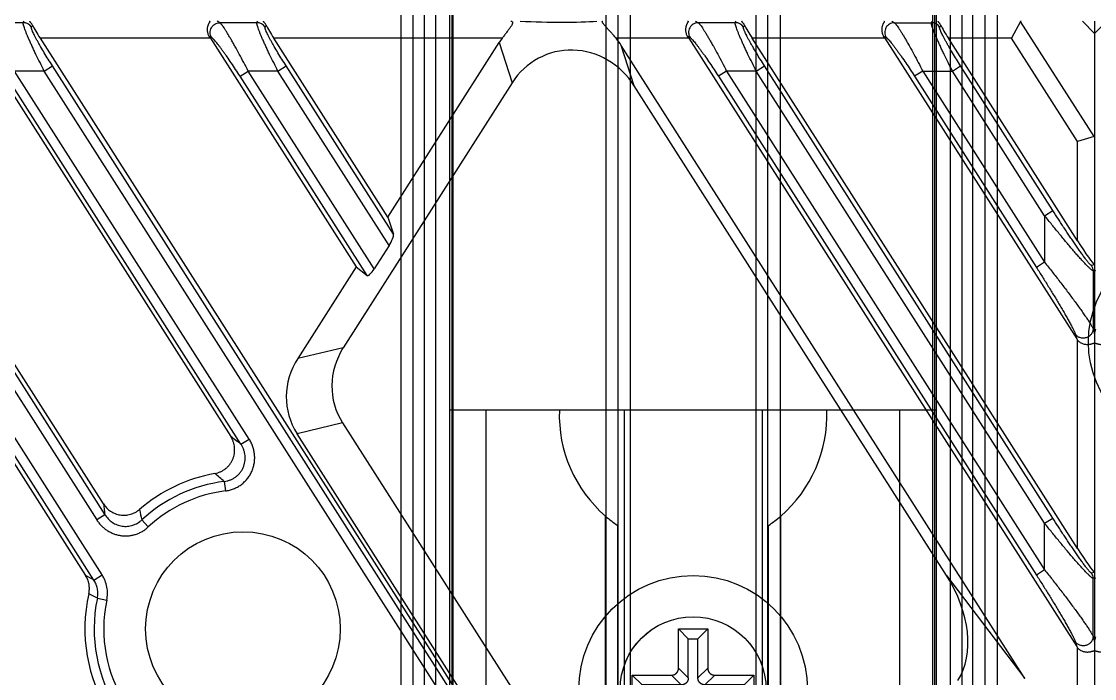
# Model space of a CAD drawing. Header units: millimetres. Extents: x 620 to 19791, y 2539 to 6969.
# Drawn here: x 14582.86 to 14626.96, y 4784.52 to 4811.55 of the extents above; entities that cross this region are included whole.
import ezdxf

# ---------------------------------------------------------------- set-up
doc = ezdxf.new("R2010")
doc.units = ezdxf.units.MM
doc.layers.add('02___PRT_ALL_AXES', color=7, linetype='Continuous')
doc.layers.add('1轮廓线', color=7, linetype='Continuous', lineweight=25)

# ---------------------------------------------------------------- blocks, each defined once
blk = doc.blocks.new('DTGFH')
at = {"color": 7, "linetype": 'Continuous'}
for p, q in [((8801.548, 4441.2), (8801.048, 4440.7)), ((8801.048, 4441.2), (8801.048, 4104.2)), ((9357.016, 4441.141), (9355.492, 4441.141)), ((9357.016, 4441.141), (9357.048, 4441.2)), ((9357.396, 4441.038), (9357.352, 4440.957)), ((9365.096, 4441.141), (9364.989, 4441.2)), ((9366.62, 4441.141), (9365.096, 4441.141)), ((9366.62, 4441.141), (9366.652, 4441.2)), ((9367, 4441.038), (9366.956, 4440.957)), ((9384.65, 4441.2), (9384.758, 4441.141)), ((9386.281, 4441.141), (9384.758, 4441.141)), ((9386.281, 4441.141), (9386.314, 4441.2)), ((9386.662, 4441.038), (9386.617, 4440.957)), ((9392.713, 4441.2), (9392.82, 4441.141)), ((9392.82, 4441.141), (9394.344, 4441.141)), ((9394.344, 4441.141), (9394.376, 4441.2)), ((9394.725, 4441.038), (9394.68, 4440.957)), ((9398.005, 4441.183), (9397.631, 4440.5)), ((9401.031, 4436.455), (9398.005, 4441.183)), ((9401.048, 4440.7), (9400.548, 4441.2)), ((9401.048, 4441.2), (9401.048, 4103.7)), ((9345.5, 4440.5), (9359.577, 4418.404)), ((9360.311, 4421.346), (9348.109, 4440.5)), ((9355.104, 4440.5), (9365.543, 4424.114)), ((9364.708, 4440.5), (9357.713, 4440.5)), ((9357.713, 4440.5), (9400.348, 4373.575)), ((9364.76, 4440.529), (9364.652, 4440.588)), ((9364.708, 4440.5), (9370.7, 4431.095)), ((9376.7, 4440.5), (9367.317, 4440.5)), ((9372.004, 4433.143), (9367.317, 4440.5)), ((9384.37, 4440.5), (9381.381, 4440.5)), ((9384.313, 4440.588), (9384.422, 4440.529)), ((9384.37, 4440.5), (9400.314, 4415.473)), ((9392.432, 4440.5), (9386.978, 4440.5)), ((9400.348, 4419.513), (9386.978, 4440.5)), ((9392.376, 4440.588), (9392.484, 4440.529)), ((9392.432, 4440.5), (9400.314, 4428.129)), ((9397.631, 4440.5), (9395.041, 4440.5)), ((9400.348, 4432.169), (9395.041, 4440.5)), ((9400.348, 4436.255), (9397.631, 4440.5)), ((9372.004, 4433.143), (9376.577, 4440.321)), ((9376.577, 4440.321), (9377.112, 4438.668)), ((9398.186, 4414.159), (9381.597, 4440.2)), ((9382.132, 4438.546), (9381.597, 4440.2)), ((9360.256, 4418.427), (9347.055, 4439.149)), ((9348.276, 4439.149), (9360.039, 4420.684)), ((9348.612, 4439.363), (9360.375, 4420.898)), ((9357.88, 4439.149), (9356.659, 4439.149)), ((9366.301, 4424.013), (9356.659, 4439.149)), ((9357.88, 4439.149), (9358.216, 4439.363)), ((9398.997, 4374.607), (9357.88, 4439.149)), ((9399.333, 4374.822), (9358.216, 4439.363)), ((9365.927, 4438.935), (9366.263, 4439.149)), ((9367.484, 4439.149), (9366.263, 4439.149)), ((9371.444, 4431.017), (9366.263, 4439.149)), ((9367.484, 4439.149), (9367.82, 4439.363)), ((9372.054, 4431.975), (9367.484, 4439.149)), ((9372.232, 4432.437), (9367.82, 4439.363)), ((9385.925, 4439.149), (9385.589, 4438.935)), ((9387.145, 4439.149), (9385.925, 4439.149)), ((9385.925, 4439.149), (9398.997, 4418.629)), ((9387.145, 4439.149), (9387.481, 4439.363)), ((9398.997, 4420.545), (9387.145, 4439.149)), ((9399.333, 4420.759), (9387.481, 4439.363)), ((9393.987, 4439.149), (9393.651, 4438.935)), ((9393.987, 4439.149), (9395.208, 4439.149)), ((9393.987, 4439.149), (9398.997, 4431.285)), ((9395.208, 4439.149), (9395.544, 4439.363)), ((9398.997, 4433.201), (9395.208, 4439.149)), ((9399.333, 4433.415), (9395.544, 4439.363)), ((9359.92, 4418.213), (9346.719, 4438.935)), ((9365.965, 4423.799), (9356.323, 4438.935)), ((9371.15, 4430.737), (9365.927, 4438.935)), ((9385.589, 4438.935), (9398.661, 4418.415)), ((9393.651, 4438.935), (9398.661, 4431.071)), ((9377.112, 4438.668), (9370.171, 4427.771)), ((9394.963, 4418.405), (9382.132, 4438.546)), ((9401.031, 4436.455), (9400.348, 4436.255)), ((9400.348, 4432.169), (9400.348, 4436.255)), ((9398.997, 4433.201), (9399.333, 4433.415)), ((9372.004, 4433.143), (9372.232, 4432.437)), ((9398.997, 4433.201), (9398.997, 4431.285)), ((9372.054, 4431.975), (9371.444, 4431.017)), ((9398.997, 4431.285), (9398.661, 4431.071)), ((8801.107, 4430.937), (8801.048, 4430.954)), ((9370.7, 4431.095), (9368.297, 4427.325)), ((9370.7, 4431.095), (9371.15, 4430.737)), ((9401.036, 4431.183), (9400.927, 4431.151)), ((9401.048, 4430.954), (9400.989, 4430.937)), ((9400.989, 4430.937), (9400.989, 4428.545)), ((8801.048, 4428.343), (8801.107, 4428.545)), ((9400.255, 4428.331), (9400.314, 4428.129)), ((9400.989, 4428.545), (9401.048, 4428.343)), ((9370.171, 4427.771), (9368.297, 4427.325)), ((9400.348, 4419.513), (9400.348, 4428.082)), ((9370.143, 4424.677), (9368.27, 4424.231)), ((9370.143, 4424.677), (9380.936, 4407.736)), ((9382.821, 4401.39), (9368.27, 4424.231)), ((9365.965, 4423.799), (9366.301, 4424.013)), ((9365.274, 4422.268), (9365.324, 4421.878)), ((9360.375, 4420.898), (9360.039, 4420.684)), ((9361.889, 4420.686), (9362.156, 4420.397)), ((9398.997, 4420.545), (9399.333, 4420.759)), ((9398.997, 4418.629), (9398.997, 4420.545)), ((9359.92, 4418.213), (9360.256, 4418.427)), ((9398.997, 4418.629), (9398.661, 4418.415)), ((9401.036, 4418.527), (9400.927, 4418.495)), ((8801.107, 4418.281), (8801.048, 4418.298)), ((9394.963, 4418.405), (9398.186, 4414.159)), ((9401.048, 4418.298), (9400.989, 4418.281)), ((9400.989, 4415.89), (9400.989, 4418.281)), ((9360.063, 4417.464), (9359.71, 4417.643)), ((9360.063, 4417.464), (9360.448, 4417.382)), ((8801.048, 4415.687), (8801.107, 4415.89)), ((9400.989, 4415.89), (9401.048, 4415.687)), ((9400.255, 4415.675), (9400.314, 4415.473)), ((9400.348, 4403.726), (9400.348, 4415.426))]:
    blk.add_line(p, q, dxfattribs=at)
for centre, radius in [((9366.048, 4416.2), 4), ((9384.548, 4413.7), 3)]:
    blk.add_circle(centre, radius, dxfattribs=at)
for centre, radius, start, end in [((9357.014, 4440.739), 0.402, 32.7568, 89.7432), ((9366.618, 4440.739), 0.402, 32.7568, 89.7432), ((9386.28, 4440.739), 0.402, 32.7568, 89.7432), ((9394.342, 4440.739), 0.402, 32.7568, 89.7432), ((9400.588, 4430.936), 0.402, 0.1282, 32.3718), ((9342.871, 4393.283), 38.27, 52.8809, 53.6693), ((9366.048, 4416.2), 6.5, 100.2225, 130.8374), ((9347.454, 4402.078), 26.93, 48.5678, 49.6355), ((9366.048, 4416.2), 6.117, 97.2711, 132.8427), ((9366.048, 4416.2), 5.724, 97.2711, 132.8427), ((9417.279, 4429.224), 57.51, 187.87376, 188.32418), ((9394.555, 4427.761), 33.424, 191.4647, 192.2218), ((9400.588, 4418.28), 0.402, 0.1282, 32.3718), ((9296.725, 4305.197), 129.485, 60.7876, 60.96151), ((9366.048, 4416.2), 6.5, 167.1762, 257.8238), ((9366.048, 4416.2), 6.117, 168.0813, 256.9187), ((9366.048, 4416.2), 5.724, 168.0813, 256.9187)]:
    blk.add_arc(centre, radius, start, end, dxfattribs=at)
for centre, major_axis, ratio, start_param, end_param in [((9357.785, 4440.5), (-0.449, 0.699), 0.073624, 0.647746, 1.523567), ((9367.389, 4440.5), (-0.449, 0.699), 0.073624, 0.647746, 1.523567), ((9378.159, 4441.432), (3.18, -0.087), 0.080959, -1.796389, -0.694906), ((9387.051, 4440.5), (-0.449, 0.699), 0.073624, 0.647746, 1.523567), ((9395.114, 4440.5), (-0.449, 0.699), 0.073624, 0.647746, 1.523567), ((9398.483, 4440.5), (-0.468, 0.695), 0.186347, -0.124846, 0.096093), ((9364.636, 4440.5), (-0.449, 0.699), 0.073624, -1.618026, -1.492115), ((9379.104, 4438.508), (-0.977, 3.022), 0.944553, 0.591953, 0.662888), ((9379.104, 4438.508), (-0.977, 3.022), 0.944553, -1.302149, -1.184969), ((9384.297, 4440.5), (-0.449, 0.699), 0.073624, -1.618026, -1.492115), ((9392.36, 4440.5), (-0.449, 0.699), 0.073624, -1.618026, -1.492115), ((9379.639, 4436.854), (-0.977, 3.022), 0.944553, -1.302149, 0.662888), ((9400.348, 4437.586), (-0.687, 1.129), 0.116833, -3.172943, -2.952004), ((9371.991, 4432.074), (0.228, 0.381), 0.239582, -1.690458, -0.206928), ((9400.348, 4432.283), (-0.698, 1.104), 0.046753, -4.638574, -3.259594), ((9371.38, 4431.116), (0.228, 0.381), 0.239582, -3.173987, -1.690458), ((9400.647, 4428.353), (-0.117, 0.402), 0.954439, -4.415997, -4.276035), ((9372.905, 4426.284), (-3.127, -0.746), 0.933182, -0.766803, 0.312299), ((9371.032, 4425.837), (3.127, 0.746), 0.933182, 2.37479, 3.453891), ((9400.348, 4419.627), (-0.698, 1.104), 0.046753, -4.638574, -3.259594), ((9392.274, 4417.021), (2.652, -3.493), 0.684108, 0.247768, 1.451017), ((9400.647, 4415.698), (-0.117, 0.402), 0.954439, -4.415997, -4.276035)]:
    blk.add_ellipse(centre, major_axis=major_axis, ratio=ratio, start_param=start_param, end_param=end_param, dxfattribs=at)
for points, knots in [([(9357.88, 4439.149), (9357.821, 4439.264), (9357.706, 4439.493), (9357.567, 4439.778), (9357.461, 4440.001), (9357.387, 4440.16), (9357.317, 4440.312), (9357.253, 4440.457), (9357.195, 4440.591), (9357.144, 4440.714), (9357.101, 4440.824), (9357.065, 4440.92), (9357.042, 4440.99), (9357.028, 4441.038), (9357.021, 4441.068), (9357.016, 4441.093), (9357.013, 4441.113), (9357.013, 4441.127), (9357.014, 4441.136), (9357.015, 4441.14), (9357.016, 4441.141)], [0, 0, 0, 0, 0.17863, 0.352747, 0.436605, 0.51745, 0.594578, 0.667244, 0.734677, 0.796087, 0.850691, 0.897742, 0.936571, 0.952732, 0.966652, 0.978305, 0.98769, 0.994858, 0.997662, 1, 1, 1, 1]), ([(9357.396, 4441.038), (9357.39, 4441.05), (9357.377, 4441.073), (9357.356, 4441.105), (9357.338, 4441.129), (9357.324, 4441.145), (9357.315, 4441.156), (9357.306, 4441.166), (9357.299, 4441.175), (9357.293, 4441.182), (9357.289, 4441.188), (9357.287, 4441.191), (9357.286, 4441.194), (9357.286, 4441.197), (9357.288, 4441.199), (9357.289, 4441.2), (9357.291, 4441.2), (9357.293, 4441.2), (9357.294, 4441.2)], [0, 0, 0, 0, 0.204316, 0.392897, 0.563407, 0.640809, 0.712098, 0.776334, 0.832531, 0.879528, 0.916238, 0.930594, 0.942393, 0.959731, 0.967497, 0.976306, 0.987002, 1, 1, 1, 1]), ([(9358.216, 4439.363), (9358.158, 4439.453), (9358.046, 4439.632), (9357.884, 4439.897), (9357.757, 4440.112), (9357.662, 4440.278), (9357.598, 4440.394), (9357.539, 4440.503), (9357.486, 4440.603), (9357.441, 4440.693), (9357.409, 4440.762), (9357.388, 4440.811), (9357.376, 4440.843), (9357.365, 4440.871), (9357.357, 4440.896), (9357.352, 4440.916), (9357.349, 4440.931), (9357.349, 4440.942), (9357.349, 4440.949), (9357.35, 4440.954), (9357.352, 4440.957)], [0, 0, 0, 0, 0.175673, 0.347519, 0.511196, 0.588381, 0.661487, 0.7297, 0.792145, 0.847915, 0.896102, 0.917087, 0.935869, 0.952372, 0.966531, 0.978313, 0.987727, 0.991571, 0.994868, 1, 1, 1, 1]), ([(9364.663, 4441.2), (9364.666, 4441.2), (9364.669, 4441.2), (9364.674, 4441.199), (9364.677, 4441.197), (9364.679, 4441.196), (9364.682, 4441.193), (9364.682, 4441.189), (9364.682, 4441.185), (9364.681, 4441.18), (9364.678, 4441.173), (9364.674, 4441.164), (9364.668, 4441.153), (9364.661, 4441.141), (9364.653, 4441.128), (9364.645, 4441.114), (9364.634, 4441.092), (9364.62, 4441.062), (9364.604, 4441.022), (9364.591, 4440.978), (9364.581, 4440.929), (9364.576, 4440.877), (9364.576, 4440.82), (9364.582, 4440.762), (9364.597, 4440.702), (9364.619, 4440.643), (9364.64, 4440.606), (9364.652, 4440.588)], [0, 0, 0, 0, 0.012577, 0.017811, 0.022415, 0.026524, 0.030371, 0.038422, 0.043171, 0.048577, 0.06156, 0.077442, 0.095999, 0.116978, 0.140127, 0.165209, 0.192065, 0.250601, 0.315018, 0.384942, 0.460136, 0.540384, 0.625394, 0.714676, 0.807485, 0.902935, 1, 1, 1, 1]), ([(9364.76, 4440.529), (9364.742, 4440.558), (9364.713, 4440.623), (9364.696, 4440.728), (9364.708, 4440.835), (9364.747, 4440.934), (9364.81, 4441.021), (9364.893, 4441.087), (9364.991, 4441.13), (9365.061, 4441.141), (9365.096, 4441.141)], [0, 0, 0, 0, 0.124309, 0.249137, 0.374435, 0.5, 0.625565, 0.750863, 0.875691, 1, 1, 1, 1]), ([(9366.263, 4439.149), (9366.203, 4439.267), (9366.082, 4439.501), (9365.901, 4439.841), (9365.751, 4440.114), (9365.635, 4440.319), (9365.553, 4440.462), (9365.475, 4440.594), (9365.402, 4440.716), (9365.334, 4440.825), (9365.272, 4440.92), (9365.224, 4440.99), (9365.189, 4441.038), (9365.166, 4441.067), (9365.146, 4441.092), (9365.127, 4441.113), (9365.111, 4441.129), (9365.101, 4441.138), (9365.096, 4441.141)], [0, 0, 0, 0, 0.172457, 0.340604, 0.500133, 0.575264, 0.646516, 0.713267, 0.77487, 0.830657, 0.879953, 0.922093, 0.940283, 0.956456, 0.970552, 0.982522, 0.992336, 1, 1, 1, 1]), ([(9367.484, 4439.149), (9367.425, 4439.264), (9367.31, 4439.493), (9367.171, 4439.778), (9367.065, 4440.001), (9366.991, 4440.16), (9366.921, 4440.312), (9366.857, 4440.457), (9366.799, 4440.591), (9366.748, 4440.714), (9366.705, 4440.824), (9366.669, 4440.92), (9366.646, 4440.99), (9366.632, 4441.038), (9366.625, 4441.068), (9366.62, 4441.093), (9366.617, 4441.113), (9366.617, 4441.127), (9366.618, 4441.136), (9366.619, 4441.14), (9366.62, 4441.141)], [0, 0, 0, 0, 0.17863, 0.352747, 0.436605, 0.51745, 0.594578, 0.667244, 0.734677, 0.796087, 0.850691, 0.897742, 0.936571, 0.952732, 0.966652, 0.978305, 0.98769, 0.994858, 0.997662, 1, 1, 1, 1]), ([(9367, 4441.038), (9366.994, 4441.05), (9366.981, 4441.073), (9366.96, 4441.105), (9366.942, 4441.129), (9366.928, 4441.145), (9366.919, 4441.156), (9366.91, 4441.166), (9366.903, 4441.175), (9366.897, 4441.182), (9366.893, 4441.188), (9366.891, 4441.191), (9366.89, 4441.194), (9366.89, 4441.197), (9366.892, 4441.199), (9366.893, 4441.2), (9366.896, 4441.2), (9366.897, 4441.2), (9366.898, 4441.2)], [0, 0, 0, 0, 0.204317, 0.392896, 0.563403, 0.640806, 0.712092, 0.776327, 0.832529, 0.879525, 0.916233, 0.930591, 0.942394, 0.959733, 0.967501, 0.976309, 0.987004, 1, 1, 1, 1]), ([(9367.82, 4439.363), (9367.762, 4439.453), (9367.65, 4439.632), (9367.488, 4439.897), (9367.361, 4440.112), (9367.266, 4440.278), (9367.202, 4440.394), (9367.143, 4440.503), (9367.091, 4440.603), (9367.046, 4440.693), (9367.013, 4440.762), (9366.992, 4440.811), (9366.98, 4440.843), (9366.969, 4440.871), (9366.961, 4440.896), (9366.956, 4440.916), (9366.953, 4440.931), (9366.953, 4440.942), (9366.953, 4440.949), (9366.954, 4440.954), (9366.956, 4440.957)], [0, 0, 0, 0, 0.175673, 0.347519, 0.511196, 0.588381, 0.661487, 0.7297, 0.792145, 0.847915, 0.896102, 0.917087, 0.935869, 0.952372, 0.966531, 0.978313, 0.987727, 0.991571, 0.994868, 1, 1, 1, 1]), ([(9377.06, 4441.2), (9377.065, 4441.2), (9377.075, 4441.2), (9377.09, 4441.197), (9377.103, 4441.193), (9377.113, 4441.186), (9377.122, 4441.177), (9377.127, 4441.166), (9377.13, 4441.153), (9377.13, 4441.137), (9377.127, 4441.121), (9377.122, 4441.102), (9377.114, 4441.082), (9377.1, 4441.053), (9377.078, 4441.013), (9377.046, 4440.964), (9377.009, 4440.911), (9376.97, 4440.857), (9376.927, 4440.8), (9376.883, 4440.742), (9376.838, 4440.683), (9376.777, 4440.602), (9376.731, 4440.541), (9376.7, 4440.5)], [0, 0, 0, 0, 0.018318, 0.034994, 0.050147, 0.06412, 0.077534, 0.091254, 0.106184, 0.12305, 0.142293, 0.164098, 0.188457, 0.215246, 0.275292, 0.342515, 0.415297, 0.492326, 0.572614, 0.655373, 0.739981, 0.82593, 1, 1, 1, 1]), ([(9381.381, 4440.5), (9381.348, 4440.542), (9381.28, 4440.623), (9381.194, 4440.721), (9381.125, 4440.797), (9381.075, 4440.852), (9381.026, 4440.905), (9380.979, 4440.956), (9380.936, 4441.004), (9380.897, 4441.05), (9380.868, 4441.085), (9380.849, 4441.112), (9380.837, 4441.129), (9380.828, 4441.145), (9380.821, 4441.159), (9380.818, 4441.17), (9380.817, 4441.178), (9380.817, 4441.184), (9380.818, 4441.189), (9380.821, 4441.193), (9380.825, 4441.197), (9380.832, 4441.2), (9380.839, 4441.2), (9380.842, 4441.2)], [0, 0, 0, 0, 0.172719, 0.342367, 0.425093, 0.505837, 0.584035, 0.658977, 0.729688, 0.79485, 0.852716, 0.878254, 0.901145, 0.921127, 0.938022, 0.951788, 0.957578, 0.962721, 0.971527, 0.975609, 0.979745, 0.988888, 1, 1, 1, 1]), ([(9384.324, 4441.2), (9384.327, 4441.2), (9384.331, 4441.2), (9384.336, 4441.199), (9384.339, 4441.197), (9384.341, 4441.196), (9384.343, 4441.193), (9384.344, 4441.189), (9384.344, 4441.185), (9384.343, 4441.18), (9384.34, 4441.173), (9384.335, 4441.164), (9384.329, 4441.153), (9384.322, 4441.141), (9384.315, 4441.128), (9384.307, 4441.114), (9384.295, 4441.092), (9384.281, 4441.062), (9384.266, 4441.022), (9384.252, 4440.978), (9384.243, 4440.929), (9384.237, 4440.877), (9384.237, 4440.82), (9384.244, 4440.762), (9384.258, 4440.702), (9384.281, 4440.643), (9384.302, 4440.606), (9384.313, 4440.588)], [0, 0, 0, 0, 0.012577, 0.017811, 0.022415, 0.026524, 0.030371, 0.038422, 0.043171, 0.048577, 0.06156, 0.077442, 0.095999, 0.116978, 0.140127, 0.165209, 0.192065, 0.250601, 0.315018, 0.384942, 0.460136, 0.540384, 0.625394, 0.714676, 0.807485, 0.902935, 1, 1, 1, 1]), ([(9384.758, 4441.141), (9384.723, 4441.141), (9384.652, 4441.13), (9384.555, 4441.087), (9384.472, 4441.021), (9384.409, 4440.934), (9384.37, 4440.835), (9384.358, 4440.728), (9384.374, 4440.623), (9384.403, 4440.558), (9384.422, 4440.529)], [0, 0, 0, 0, 0.124309, 0.249137, 0.374435, 0.5, 0.625565, 0.750863, 0.875691, 1, 1, 1, 1]), ([(9384.758, 4441.141), (9384.763, 4441.138), (9384.773, 4441.129), (9384.789, 4441.113), (9384.807, 4441.092), (9384.828, 4441.067), (9384.851, 4441.038), (9384.886, 4440.99), (9384.933, 4440.92), (9384.995, 4440.825), (9385.063, 4440.716), (9385.137, 4440.594), (9385.215, 4440.462), (9385.297, 4440.319), (9385.413, 4440.114), (9385.562, 4439.841), (9385.744, 4439.501), (9385.864, 4439.267), (9385.925, 4439.149)], [0, 0, 0, 0, 0.007664, 0.017477, 0.029447, 0.043543, 0.059716, 0.077906, 0.120046, 0.169342, 0.22513, 0.286734, 0.353486, 0.424739, 0.49987, 0.659399, 0.827544, 1, 1, 1, 1]), ([(9387.145, 4439.149), (9387.086, 4439.264), (9386.971, 4439.493), (9386.832, 4439.778), (9386.727, 4440.001), (9386.652, 4440.16), (9386.583, 4440.312), (9386.519, 4440.457), (9386.461, 4440.591), (9386.41, 4440.714), (9386.366, 4440.824), (9386.331, 4440.92), (9386.308, 4440.99), (9386.294, 4441.038), (9386.286, 4441.068), (9386.281, 4441.093), (9386.279, 4441.113), (9386.278, 4441.127), (9386.28, 4441.136), (9386.281, 4441.14), (9386.281, 4441.141)], [0, 0, 0, 0, 0.17863, 0.352747, 0.436605, 0.51745, 0.594578, 0.667244, 0.734677, 0.796087, 0.850691, 0.897742, 0.936571, 0.952732, 0.966652, 0.978305, 0.98769, 0.994858, 0.997662, 1, 1, 1, 1]), ([(9386.662, 4441.038), (9386.656, 4441.05), (9386.642, 4441.073), (9386.621, 4441.105), (9386.603, 4441.129), (9386.59, 4441.145), (9386.58, 4441.156), (9386.572, 4441.166), (9386.564, 4441.175), (9386.559, 4441.182), (9386.555, 4441.188), (9386.553, 4441.191), (9386.552, 4441.194), (9386.552, 4441.197), (9386.553, 4441.199), (9386.555, 4441.2), (9386.557, 4441.2), (9386.559, 4441.2), (9386.56, 4441.2)], [0, 0, 0, 0, 0.204317, 0.392896, 0.563403, 0.640806, 0.712092, 0.776327, 0.832529, 0.879525, 0.916233, 0.930591, 0.942394, 0.959733, 0.967501, 0.976309, 0.987004, 1, 1, 1, 1]), ([(9387.481, 4439.363), (9387.424, 4439.453), (9387.312, 4439.632), (9387.15, 4439.897), (9387.023, 4440.112), (9386.928, 4440.278), (9386.863, 4440.394), (9386.804, 4440.503), (9386.752, 4440.603), (9386.707, 4440.693), (9386.675, 4440.762), (9386.654, 4440.811), (9386.641, 4440.843), (9386.631, 4440.871), (9386.623, 4440.896), (9386.618, 4440.916), (9386.615, 4440.931), (9386.614, 4440.942), (9386.615, 4440.949), (9386.616, 4440.954), (9386.617, 4440.957)], [0, 0, 0, 0, 0.175673, 0.347519, 0.511196, 0.588381, 0.661487, 0.7297, 0.792145, 0.847915, 0.896102, 0.917087, 0.935869, 0.952372, 0.966531, 0.978313, 0.987727, 0.991571, 0.994868, 1, 1, 1, 1]), ([(9392.387, 4441.2), (9392.39, 4441.2), (9392.394, 4441.2), (9392.399, 4441.199), (9392.401, 4441.197), (9392.404, 4441.196), (9392.406, 4441.193), (9392.407, 4441.189), (9392.406, 4441.185), (9392.405, 4441.18), (9392.402, 4441.173), (9392.398, 4441.164), (9392.392, 4441.153), (9392.385, 4441.141), (9392.377, 4441.128), (9392.369, 4441.114), (9392.358, 4441.092), (9392.344, 4441.062), (9392.328, 4441.022), (9392.315, 4440.978), (9392.305, 4440.929), (9392.3, 4440.877), (9392.3, 4440.82), (9392.307, 4440.762), (9392.321, 4440.702), (9392.344, 4440.643), (9392.364, 4440.606), (9392.376, 4440.588)], [0, 0, 0, 0, 0.012577, 0.017811, 0.022415, 0.026524, 0.030371, 0.038422, 0.043171, 0.048577, 0.06156, 0.077442, 0.095999, 0.116978, 0.140127, 0.165209, 0.192065, 0.250601, 0.315018, 0.384942, 0.460136, 0.540384, 0.625394, 0.714676, 0.807485, 0.902935, 1, 1, 1, 1]), ([(9392.82, 4441.141), (9392.785, 4441.141), (9392.715, 4441.13), (9392.618, 4441.087), (9392.534, 4441.021), (9392.471, 4440.934), (9392.432, 4440.835), (9392.421, 4440.728), (9392.437, 4440.623), (9392.466, 4440.558), (9392.484, 4440.529)], [0, 0, 0, 0, 0.124309, 0.249137, 0.374435, 0.5, 0.625565, 0.750863, 0.875691, 1, 1, 1, 1]), ([(9392.82, 4441.141), (9392.825, 4441.138), (9392.836, 4441.129), (9392.852, 4441.113), (9392.87, 4441.092), (9392.891, 4441.067), (9392.913, 4441.038), (9392.948, 4440.99), (9392.996, 4440.92), (9393.058, 4440.825), (9393.126, 4440.716), (9393.2, 4440.594), (9393.278, 4440.462), (9393.36, 4440.319), (9393.476, 4440.114), (9393.625, 4439.841), (9393.806, 4439.501), (9393.927, 4439.267), (9393.987, 4439.149)], [0, 0, 0, 0, 0.007664, 0.017477, 0.029447, 0.043543, 0.059716, 0.077906, 0.120046, 0.169342, 0.22513, 0.286734, 0.353486, 0.424739, 0.49987, 0.659399, 0.827544, 1, 1, 1, 1]), ([(9395.208, 4439.149), (9395.149, 4439.264), (9395.034, 4439.493), (9394.895, 4439.778), (9394.789, 4440.001), (9394.715, 4440.16), (9394.646, 4440.312), (9394.582, 4440.457), (9394.524, 4440.591), (9394.472, 4440.714), (9394.429, 4440.824), (9394.394, 4440.92), (9394.37, 4440.99), (9394.356, 4441.038), (9394.349, 4441.068), (9394.344, 4441.093), (9394.341, 4441.113), (9394.341, 4441.127), (9394.342, 4441.136), (9394.343, 4441.14), (9394.344, 4441.141)], [0, 0, 0, 0, 0.17863, 0.352747, 0.436605, 0.517451, 0.594578, 0.667245, 0.734678, 0.796088, 0.850691, 0.897742, 0.936571, 0.952732, 0.966652, 0.978305, 0.98769, 0.994858, 0.997662, 1, 1, 1, 1]), ([(9394.725, 4441.038), (9394.718, 4441.05), (9394.705, 4441.073), (9394.684, 4441.105), (9394.666, 4441.129), (9394.652, 4441.145), (9394.643, 4441.156), (9394.634, 4441.166), (9394.627, 4441.175), (9394.621, 4441.182), (9394.617, 4441.188), (9394.616, 4441.191), (9394.615, 4441.194), (9394.614, 4441.197), (9394.616, 4441.199), (9394.618, 4441.2), (9394.62, 4441.2), (9394.621, 4441.2), (9394.622, 4441.2)], [0, 0, 0, 0, 0.204317, 0.392896, 0.563403, 0.640806, 0.712092, 0.776327, 0.832529, 0.879525, 0.916233, 0.930591, 0.942394, 0.959733, 0.967501, 0.976309, 0.987004, 1, 1, 1, 1]), ([(9395.544, 4439.363), (9395.487, 4439.453), (9395.374, 4439.632), (9395.213, 4439.897), (9395.085, 4440.112), (9394.991, 4440.278), (9394.926, 4440.394), (9394.867, 4440.503), (9394.815, 4440.603), (9394.77, 4440.693), (9394.738, 4440.762), (9394.717, 4440.811), (9394.704, 4440.843), (9394.694, 4440.871), (9394.686, 4440.896), (9394.68, 4440.916), (9394.678, 4440.931), (9394.677, 4440.942), (9394.677, 4440.949), (9394.679, 4440.954), (9394.68, 4440.957)], [0, 0, 0, 0, 0.175673, 0.34752, 0.511197, 0.588381, 0.661487, 0.7297, 0.792145, 0.847915, 0.896103, 0.917087, 0.93587, 0.952372, 0.966531, 0.978313, 0.987727, 0.991571, 0.994868, 1, 1, 1, 1]), ([(9365.927, 4438.935), (9365.868, 4439.028), (9365.749, 4439.212), (9365.57, 4439.48), (9365.423, 4439.695), (9365.308, 4439.859), (9365.226, 4439.973), (9365.148, 4440.079), (9365.074, 4440.178), (9365.005, 4440.267), (9364.941, 4440.345), (9364.892, 4440.403), (9364.857, 4440.442), (9364.833, 4440.467), (9364.812, 4440.488), (9364.792, 4440.505), (9364.776, 4440.519), (9364.765, 4440.526), (9364.76, 4440.529)], [0, 0, 0, 0, 0.1676, 0.331584, 0.488296, 0.562693, 0.633727, 0.700799, 0.763258, 0.8204, 0.871473, 0.915693, 0.93499, 0.952285, 0.967494, 0.980544, 0.991384, 1, 1, 1, 1]), ([(9384.422, 4440.529), (9384.427, 4440.526), (9384.437, 4440.519), (9384.454, 4440.505), (9384.473, 4440.488), (9384.495, 4440.467), (9384.518, 4440.442), (9384.554, 4440.403), (9384.603, 4440.345), (9384.666, 4440.267), (9384.736, 4440.178), (9384.81, 4440.079), (9384.888, 4439.973), (9384.97, 4439.859), (9385.085, 4439.695), (9385.232, 4439.48), (9385.41, 4439.212), (9385.529, 4439.028), (9385.589, 4438.935)], [0, 0, 0, 0, 0.008615, 0.019455, 0.032505, 0.047714, 0.065009, 0.084305, 0.128526, 0.179599, 0.236742, 0.299202, 0.366274, 0.437309, 0.511707, 0.668418, 0.832402, 1, 1, 1, 1]), ([(9392.484, 4440.529), (9392.489, 4440.526), (9392.5, 4440.519), (9392.517, 4440.505), (9392.536, 4440.488), (9392.557, 4440.467), (9392.581, 4440.442), (9392.617, 4440.403), (9392.666, 4440.345), (9392.729, 4440.267), (9392.798, 4440.178), (9392.872, 4440.079), (9392.951, 4439.973), (9393.032, 4439.859), (9393.147, 4439.695), (9393.295, 4439.48), (9393.473, 4439.212), (9393.592, 4439.028), (9393.651, 4438.935)], [0, 0, 0, 0, 0.008615, 0.019455, 0.032505, 0.047714, 0.065009, 0.084305, 0.128526, 0.179599, 0.236742, 0.299202, 0.366274, 0.437309, 0.511707, 0.668419, 0.832402, 1, 1, 1, 1]), ([(9400.927, 4431.151), (9400.925, 4431.151), (9400.922, 4431.151), (9400.918, 4431.152), (9400.912, 4431.155), (9400.904, 4431.16), (9400.894, 4431.168), (9400.882, 4431.179), (9400.868, 4431.193), (9400.853, 4431.208), (9400.83, 4431.233), (9400.799, 4431.27), (9400.76, 4431.318), (9400.717, 4431.373), (9400.671, 4431.433), (9400.623, 4431.497), (9400.555, 4431.589), (9400.467, 4431.711), (9400.36, 4431.864), (9400.249, 4432.024), (9400.136, 4432.189), (9400.023, 4432.358), (9399.908, 4432.53), (9399.793, 4432.704), (9399.678, 4432.88), (9399.524, 4433.117), (9399.409, 4433.296), (9399.333, 4433.415)], [0, 0, 0, 0, 0.001988, 0.003277, 0.004801, 0.008605, 0.013451, 0.019328, 0.026206, 0.034036, 0.042764, 0.062675, 0.085465, 0.110691, 0.137955, 0.166932, 0.197336, 0.261568, 0.329268, 0.399486, 0.471568, 0.545042, 0.619552, 0.694837, 0.77068, 0.84692, 1, 1, 1, 1]), ([(9400.989, 4430.937), (9400.987, 4430.937), (9400.982, 4430.937), (9400.974, 4430.939), (9400.965, 4430.944), (9400.953, 4430.951), (9400.94, 4430.96), (9400.919, 4430.976), (9400.889, 4431.001), (9400.85, 4431.037), (9400.805, 4431.08), (9400.756, 4431.129), (9400.703, 4431.183), (9400.646, 4431.243), (9400.565, 4431.331), (9400.458, 4431.449), (9400.324, 4431.599), (9400.186, 4431.759), (9400.043, 4431.926), (9399.896, 4432.099), (9399.748, 4432.276), (9399.599, 4432.457), (9399.449, 4432.641), (9399.247, 4432.888), (9399.097, 4433.076), (9398.997, 4433.201)], [0, 0, 0, 0, 0.002036, 0.004765, 0.008306, 0.012701, 0.017956, 0.024063, 0.038745, 0.05652, 0.077106, 0.100208, 0.125538, 0.152825, 0.181822, 0.244102, 0.310933, 0.381227, 0.454167, 0.529124, 0.605619, 0.683271, 0.76177, 0.840872, 1, 1, 1, 1]), ([(9398.997, 4431.285), (9399.103, 4431.152), (9399.314, 4430.885), (9399.624, 4430.486), (9399.876, 4430.156), (9400.071, 4429.896), (9400.212, 4429.706), (9400.348, 4429.521), (9400.476, 4429.343), (9400.597, 4429.172), (9400.708, 4429.012), (9400.792, 4428.886), (9400.852, 4428.794), (9400.89, 4428.731), (9400.924, 4428.675), (9400.952, 4428.625), (9400.971, 4428.588), (9400.983, 4428.562), (9400.987, 4428.551), (9400.989, 4428.545)], [0, 0, 0, 0, 0.151037, 0.300586, 0.447016, 0.518439, 0.588237, 0.655992, 0.721178, 0.783101, 0.840848, 0.893205, 0.916879, 0.938573, 0.958018, 0.974928, 0.989013, 0.994909, 1, 1, 1, 1]), ([(8801.061, 4431.183), (8801.06, 4431.182), (8801.058, 4431.181), (8801.056, 4431.179), (8801.054, 4431.179), (8801.052, 4431.178), (8801.05, 4431.179), (8801.049, 4431.18), (8801.048, 4431.182), (8801.048, 4431.184), (8801.048, 4431.184)], [0, 0, 0, 0, 0.198736, 0.362218, 0.491763, 0.59192, 0.674676, 0.760174, 0.865709, 1, 1, 1, 1]), ([(9398.661, 4431.071), (9398.743, 4430.942), (9398.907, 4430.683), (9399.147, 4430.296), (9399.344, 4429.975), (9399.497, 4429.721), (9399.608, 4429.534), (9399.716, 4429.351), (9399.82, 4429.172), (9399.918, 4428.999), (9400.01, 4428.834), (9400.081, 4428.703), (9400.132, 4428.604), (9400.166, 4428.537), (9400.196, 4428.475), (9400.221, 4428.42), (9400.238, 4428.379), (9400.249, 4428.35), (9400.253, 4428.337), (9400.255, 4428.331)], [0, 0, 0, 0, 0.145071, 0.289149, 0.431131, 0.500908, 0.569567, 0.636803, 0.702211, 0.76523, 0.825074, 0.880596, 0.906233, 0.930094, 0.951832, 0.971044, 0.987264, 0.994099, 1, 1, 1, 1]), ([(9401.048, 4431.184), (9401.048, 4431.184), (9401.048, 4431.182), (9401.048, 4431.18), (9401.047, 4431.179), (9401.045, 4431.178), (9401.043, 4431.179), (9401.041, 4431.179), (9401.038, 4431.181), (9401.036, 4431.182), (9401.036, 4431.183)], [0, 0, 0, 0, 0.134296, 0.239838, 0.325336, 0.408088, 0.50825, 0.637794, 0.80127, 1, 1, 1, 1]), ([(9400.989, 4428.545), (9400.989, 4428.525), (9400.984, 4428.484), (9400.968, 4428.425), (9400.941, 4428.368), (9400.906, 4428.316), (9400.863, 4428.27), (9400.813, 4428.231), (9400.758, 4428.2), (9400.698, 4428.177), (9400.636, 4428.164), (9400.572, 4428.161), (9400.509, 4428.167), (9400.448, 4428.183), (9400.39, 4428.208), (9400.338, 4428.241), (9400.292, 4428.282), (9400.266, 4428.314), (9400.255, 4428.331)], [0, 0, 0, 0, 0.061113, 0.122614, 0.184534, 0.246921, 0.309743, 0.372936, 0.436398, 0.5, 0.563602, 0.627064, 0.690257, 0.753079, 0.815466, 0.877386, 0.938887, 1, 1, 1, 1]), ([(8801.048, 4427.913), (8801.048, 4427.917), (8801.049, 4427.926), (8801.051, 4427.937), (8801.055, 4427.946), (8801.062, 4427.952), (8801.071, 4427.955), (8801.081, 4427.955), (8801.092, 4427.953), (8801.106, 4427.95), (8801.121, 4427.946), (8801.144, 4427.939), (8801.169, 4427.931), (8801.196, 4427.924), (8801.227, 4427.917), (8801.27, 4427.91), (8801.325, 4427.906), (8801.384, 4427.907), (8801.447, 4427.914), (8801.512, 4427.93), (8801.578, 4427.954), (8801.64, 4427.987), (8801.699, 4428.029), (8801.733, 4428.064), (8801.748, 4428.082)], [0, 0, 0, 0, 0.017325, 0.031913, 0.043943, 0.054511, 0.065353, 0.077926, 0.092893, 0.110359, 0.130226, 0.152324, 0.202561, 0.230461, 0.260087, 0.324234, 0.394541, 0.470543, 0.551624, 0.636959, 0.725518, 0.81617, 0.907908, 1, 1, 1, 1]), ([(9400.348, 4428.082), (9400.364, 4428.064), (9400.398, 4428.029), (9400.456, 4427.987), (9400.519, 4427.954), (9400.584, 4427.93), (9400.649, 4427.914), (9400.713, 4427.907), (9400.772, 4427.906), (9400.827, 4427.91), (9400.869, 4427.917), (9400.901, 4427.924), (9400.928, 4427.931), (9400.953, 4427.939), (9400.976, 4427.946), (9400.991, 4427.95), (9401.004, 4427.953), (9401.016, 4427.955), (9401.026, 4427.955), (9401.035, 4427.952), (9401.041, 4427.946), (9401.046, 4427.937), (9401.048, 4427.926), (9401.048, 4427.917), (9401.048, 4427.913)], [0, 0, 0, 0, 0.092092, 0.18383, 0.274482, 0.363041, 0.448376, 0.529457, 0.605459, 0.675766, 0.739913, 0.769539, 0.797439, 0.847676, 0.869774, 0.889641, 0.907107, 0.922074, 0.934647, 0.945489, 0.956057, 0.968087, 0.982675, 1, 1, 1, 1]), ([(9364.895, 4422.597), (9364.935, 4422.604), (9365.014, 4422.624), (9365.128, 4422.667), (9365.237, 4422.723), (9365.337, 4422.793), (9365.428, 4422.875), (9365.508, 4422.967), (9365.575, 4423.069), (9365.63, 4423.178), (9365.67, 4423.294), (9365.696, 4423.413), (9365.707, 4423.535), (9365.703, 4423.657), (9365.684, 4423.778), (9365.651, 4423.896), (9365.605, 4424.008), (9365.565, 4424.08), (9365.543, 4424.114)], [0, 0, 0, 0, 0.062495, 0.125002, 0.187499, 0.249998, 0.312497, 0.374997, 0.437497, 0.499996, 0.562495, 0.624995, 0.687496, 0.749997, 0.812498, 0.874995, 0.937504, 1, 1, 1, 1]), ([(9365.274, 4422.268), (9365.316, 4422.273), (9365.399, 4422.288), (9365.519, 4422.326), (9365.634, 4422.378), (9365.742, 4422.445), (9365.839, 4422.526), (9365.925, 4422.619), (9365.998, 4422.722), (9366.057, 4422.834), (9366.1, 4422.953), (9366.128, 4423.077), (9366.139, 4423.202), (9366.134, 4423.329), (9366.114, 4423.453), (9366.079, 4423.575), (9366.03, 4423.691), (9365.988, 4423.764), (9365.965, 4423.799)], [0, 0, 0, 0, 0.062458, 0.12495, 0.187471, 0.250018, 0.312584, 0.375161, 0.43774, 0.500313, 0.56287, 0.625405, 0.687911, 0.750387, 0.812832, 0.875244, 0.937637, 1, 1, 1, 1]), ([(9365.324, 4421.878), (9365.382, 4421.885), (9365.497, 4421.907), (9365.664, 4421.961), (9365.823, 4422.036), (9365.971, 4422.13), (9366.106, 4422.243), (9366.226, 4422.372), (9366.327, 4422.515), (9366.41, 4422.67), (9366.472, 4422.834), (9366.512, 4423.005), (9366.531, 4423.18), (9366.528, 4423.356), (9366.502, 4423.529), (9366.456, 4423.699), (9366.39, 4423.861), (9366.333, 4423.964), (9366.301, 4424.013)], [0, 0, 0, 0, 0.062499, 0.124999, 0.187498, 0.249996, 0.312494, 0.374992, 0.437489, 0.499987, 0.562486, 0.624984, 0.687484, 0.749984, 0.812486, 0.874987, 0.937496, 1, 1, 1, 1]), ([(9360.311, 4421.346), (9360.349, 4421.286), (9360.438, 4421.174), (9360.604, 4421.037), (9360.794, 4420.938), (9361.002, 4420.882), (9361.216, 4420.872), (9361.428, 4420.908), (9361.626, 4420.99), (9361.744, 4421.071), (9361.798, 4421.118)], [0, 0, 0, 0, 0.125015, 0.250019, 0.37502, 0.500016, 0.62501, 0.750003, 0.874997, 1, 1, 1, 1]), ([(9360.039, 4420.684), (9360.066, 4420.641), (9360.125, 4420.558), (9360.227, 4420.444), (9360.34, 4420.341), (9360.463, 4420.251), (9360.595, 4420.175), (9360.735, 4420.114), (9360.881, 4420.068), (9361.031, 4420.039), (9361.183, 4420.026), (9361.335, 4420.03), (9361.487, 4420.051), (9361.635, 4420.089), (9361.777, 4420.143), (9361.913, 4420.213), (9362.041, 4420.297), (9362.119, 4420.362), (9362.156, 4420.397)], [0, 0, 0, 0, 0.062497, 0.125003, 0.187501, 0.250001, 0.312501, 0.375, 0.437499, 0.499998, 0.562496, 0.624995, 0.687494, 0.749993, 0.812493, 0.874992, 0.937501, 1, 1, 1, 1]), ([(9360.375, 4420.898), (9360.414, 4420.837), (9360.504, 4420.721), (9360.645, 4420.603), (9360.77, 4420.529), (9360.87, 4420.484), (9360.974, 4420.45), (9361.082, 4420.428), (9361.191, 4420.418), (9361.3, 4420.421), (9361.409, 4420.436), (9361.515, 4420.463), (9361.618, 4420.502), (9361.715, 4420.553), (9361.806, 4420.614), (9361.862, 4420.661), (9361.889, 4420.686)], [0, 0, 0, 0, 0.124684, 0.249432, 0.311928, 0.374444, 0.436979, 0.49953, 0.562094, 0.624665, 0.687241, 0.749813, 0.81238, 0.874933, 0.937481, 1, 1, 1, 1]), ([(9400.927, 4418.495), (9400.925, 4418.495), (9400.922, 4418.495), (9400.918, 4418.496), (9400.912, 4418.499), (9400.904, 4418.504), (9400.894, 4418.513), (9400.882, 4418.523), (9400.868, 4418.537), (9400.853, 4418.553), (9400.83, 4418.577), (9400.799, 4418.614), (9400.76, 4418.662), (9400.717, 4418.717), (9400.671, 4418.777), (9400.623, 4418.841), (9400.555, 4418.933), (9400.467, 4419.055), (9400.36, 4419.208), (9400.249, 4419.368), (9400.136, 4419.533), (9400.023, 4419.702), (9399.908, 4419.874), (9399.793, 4420.048), (9399.678, 4420.224), (9399.524, 4420.461), (9399.409, 4420.64), (9399.333, 4420.759)], [0, 0, 0, 0, 0.001988, 0.003277, 0.004801, 0.008605, 0.013451, 0.019328, 0.026206, 0.034036, 0.042763, 0.062675, 0.085465, 0.110691, 0.137955, 0.166932, 0.197336, 0.261568, 0.329267, 0.399486, 0.471568, 0.545041, 0.619552, 0.694836, 0.770679, 0.84692, 1, 1, 1, 1]), ([(9400.989, 4418.281), (9400.987, 4418.281), (9400.982, 4418.281), (9400.974, 4418.283), (9400.965, 4418.288), (9400.953, 4418.295), (9400.94, 4418.304), (9400.919, 4418.32), (9400.889, 4418.345), (9400.85, 4418.381), (9400.805, 4418.424), (9400.756, 4418.473), (9400.703, 4418.528), (9400.646, 4418.587), (9400.565, 4418.675), (9400.458, 4418.793), (9400.324, 4418.944), (9400.186, 4419.103), (9400.043, 4419.27), (9399.896, 4419.443), (9399.748, 4419.621), (9399.599, 4419.801), (9399.449, 4419.985), (9399.247, 4420.233), (9399.097, 4420.42), (9398.997, 4420.545)], [0, 0, 0, 0, 0.002036, 0.004765, 0.008306, 0.012701, 0.017956, 0.024063, 0.038745, 0.056519, 0.077106, 0.100208, 0.125538, 0.152824, 0.181822, 0.244101, 0.310932, 0.381226, 0.454166, 0.529123, 0.605618, 0.683271, 0.761769, 0.840872, 1, 1, 1, 1]), ([(8801.061, 4418.527), (8801.06, 4418.526), (8801.058, 4418.525), (8801.056, 4418.524), (8801.054, 4418.523), (8801.052, 4418.522), (8801.05, 4418.523), (8801.049, 4418.524), (8801.048, 4418.526), (8801.048, 4418.528), (8801.048, 4418.529)], [0, 0, 0, 0, 0.19873, 0.362206, 0.49175, 0.591912, 0.674664, 0.760162, 0.865704, 1, 1, 1, 1]), ([(9360.448, 4417.382), (9360.467, 4417.471), (9360.487, 4417.653), (9360.463, 4417.925), (9360.388, 4418.188), (9360.305, 4418.351), (9360.256, 4418.427)], [0, 0, 0, 0, 0.249992, 0.499981, 0.749978, 1, 1, 1, 1]), ([(9398.661, 4418.415), (9398.743, 4418.286), (9398.907, 4418.027), (9399.147, 4417.64), (9399.344, 4417.319), (9399.497, 4417.065), (9399.608, 4416.878), (9399.716, 4416.695), (9399.82, 4416.516), (9399.918, 4416.343), (9400.01, 4416.178), (9400.081, 4416.047), (9400.132, 4415.948), (9400.166, 4415.881), (9400.196, 4415.819), (9400.221, 4415.764), (9400.238, 4415.723), (9400.249, 4415.694), (9400.253, 4415.681), (9400.255, 4415.675)], [0, 0, 0, 0, 0.145071, 0.289149, 0.431131, 0.500908, 0.569567, 0.636803, 0.702211, 0.76523, 0.825074, 0.880596, 0.906233, 0.930093, 0.951832, 0.971044, 0.987264, 0.994099, 1, 1, 1, 1]), ([(9398.997, 4418.629), (9399.103, 4418.496), (9399.314, 4418.229), (9399.624, 4417.83), (9399.876, 4417.5), (9400.071, 4417.24), (9400.212, 4417.05), (9400.348, 4416.865), (9400.476, 4416.687), (9400.597, 4416.516), (9400.708, 4416.356), (9400.792, 4416.231), (9400.852, 4416.138), (9400.89, 4416.075), (9400.924, 4416.019), (9400.952, 4415.969), (9400.971, 4415.932), (9400.983, 4415.906), (9400.987, 4415.895), (9400.989, 4415.89)], [0, 0, 0, 0, 0.151037, 0.300586, 0.447016, 0.518439, 0.588237, 0.655992, 0.721177, 0.7831, 0.840848, 0.893205, 0.916879, 0.938573, 0.958018, 0.974928, 0.989013, 0.994909, 1, 1, 1, 1]), ([(9401.048, 4418.529), (9401.048, 4418.528), (9401.048, 4418.526), (9401.048, 4418.524), (9401.047, 4418.523), (9401.045, 4418.522), (9401.043, 4418.523), (9401.041, 4418.524), (9401.038, 4418.525), (9401.036, 4418.526), (9401.036, 4418.527)], [0, 0, 0, 0, 0.134296, 0.239838, 0.325336, 0.408088, 0.50825, 0.637794, 0.80127, 1, 1, 1, 1]), ([(9359.71, 4417.643), (9359.725, 4417.707), (9359.742, 4417.839), (9359.726, 4418.038), (9359.672, 4418.23), (9359.612, 4418.349), (9359.577, 4418.404)], [0, 0, 0, 0, 0.249996, 0.499988, 0.749985, 1, 1, 1, 1]), ([(9360.063, 4417.464), (9360.076, 4417.527), (9360.09, 4417.658), (9360.071, 4417.854), (9360.016, 4418.042), (9359.955, 4418.158), (9359.92, 4418.213)], [0, 0, 0, 0, 0.25015, 0.500198, 0.750142, 1, 1, 1, 1]), ([(9400.989, 4415.89), (9400.989, 4415.869), (9400.984, 4415.828), (9400.968, 4415.769), (9400.941, 4415.712), (9400.906, 4415.66), (9400.863, 4415.614), (9400.813, 4415.575), (9400.758, 4415.544), (9400.698, 4415.521), (9400.636, 4415.508), (9400.572, 4415.505), (9400.509, 4415.511), (9400.448, 4415.527), (9400.39, 4415.552), (9400.338, 4415.585), (9400.292, 4415.626), (9400.266, 4415.659), (9400.255, 4415.675)], [0, 0, 0, 0, 0.061113, 0.122614, 0.184534, 0.246921, 0.309743, 0.372936, 0.436398, 0.5, 0.563602, 0.627064, 0.690257, 0.753079, 0.815466, 0.877386, 0.938887, 1, 1, 1, 1]), ([(8801.048, 4415.257), (8801.048, 4415.262), (8801.049, 4415.27), (8801.051, 4415.281), (8801.055, 4415.29), (8801.062, 4415.296), (8801.071, 4415.299), (8801.081, 4415.299), (8801.092, 4415.297), (8801.106, 4415.294), (8801.121, 4415.29), (8801.144, 4415.283), (8801.169, 4415.275), (8801.196, 4415.268), (8801.227, 4415.262), (8801.27, 4415.255), (8801.325, 4415.25), (8801.384, 4415.251), (8801.447, 4415.259), (8801.512, 4415.274), (8801.578, 4415.298), (8801.64, 4415.331), (8801.699, 4415.373), (8801.733, 4415.408), (8801.748, 4415.426)], [0, 0, 0, 0, 0.017325, 0.031913, 0.043943, 0.054511, 0.065353, 0.077926, 0.092893, 0.110359, 0.130226, 0.152324, 0.202561, 0.230461, 0.260087, 0.324234, 0.394541, 0.470543, 0.551624, 0.636959, 0.725518, 0.81617, 0.907908, 1, 1, 1, 1]), ([(9400.348, 4415.426), (9400.364, 4415.408), (9400.398, 4415.373), (9400.456, 4415.331), (9400.519, 4415.298), (9400.584, 4415.274), (9400.649, 4415.259), (9400.713, 4415.251), (9400.772, 4415.25), (9400.827, 4415.255), (9400.869, 4415.262), (9400.901, 4415.268), (9400.928, 4415.275), (9400.953, 4415.283), (9400.976, 4415.29), (9400.991, 4415.294), (9401.004, 4415.297), (9401.016, 4415.299), (9401.026, 4415.299), (9401.035, 4415.296), (9401.041, 4415.29), (9401.046, 4415.281), (9401.048, 4415.27), (9401.048, 4415.262), (9401.048, 4415.257)], [0, 0, 0, 0, 0.092092, 0.18383, 0.274482, 0.363041, 0.448376, 0.529457, 0.605459, 0.675766, 0.739913, 0.769539, 0.797439, 0.847676, 0.869774, 0.889641, 0.907107, 0.922074, 0.934647, 0.945489, 0.956057, 0.968087, 0.982675, 1, 1, 1, 1])]:
    blk.add_open_spline(points, degree=3, knots=knots, dxfattribs=at)
blk = doc.blocks.new('*U116')
blk.add_blockref('DTGFH', (-9101.048, -4276.2))
blk = doc.blocks.new('*U117')
at = {"color": 0, "linetype": 'ByBlock', "lineweight": -2, "transparency": 16777216}
for p in [(0, 675), (600, 675)]:
    blk.add_blockref('*U116', p, dxfattribs=at)
blk = doc.blocks.new('ryfhgjmb')
at = {"color": 30, "linetype": 'Continuous', "true_color": 0xf26722}
for p, q in [((6005.128, 3342.431), (7001.628, 3342.431)), ((7001.628, 3322.431), (7001.628, 3342.431)), ((6005.128, 3340.931), (7001.628, 3340.931)), ((7001.628, 3335.271), (6978.138, 3335.271)), ((7001.628, 3329.592), (6978.138, 3329.592)), ((6005.128, 3323.931), (7001.628, 3323.931)), ((6005.128, 3322.431), (7001.628, 3322.431))]:
    blk.add_line(p, q, dxfattribs=at)
for start, end in [(87.9161, 139.1148), (220.8852, 272.0839)]:
    blk.add_arc((7001.428, 3332.431), 5.5, start, end, dxfattribs=at)
at = {"layer": '02___PRT_ALL_AXES', "color": 30, "linetype": 'Continuous', "true_color": 0xf26722}
for p, q in [((6977.586, 3336.031), (6997.27, 3336.031)), ((6977.971, 3335.531), (6996.885, 3335.531)), ((6977.971, 3329.331), (6996.885, 3329.331)), ((6977.586, 3328.831), (6997.27, 3328.831))]:
    blk.add_line(p, q, dxfattribs=at)
for start, end in [(139.1148, 145.6923), (214.3077, 220.8852)]:
    blk.add_arc((7001.428, 3332.431), 5.5, start, end, dxfattribs=at)
blk = doc.blocks.new('ETDHFN')
at = {"layer": '1轮廓线', "linetype": 'Continuous', "lineweight": 25}
for p, q in [((8841.41, 4025.552), (8841.812, 4025.15)), ((8841.41, 4023.942), (8841.41, 4025.552)), ((8841.41, 4025.552), (8842.61, 4025.552)), ((8842.61, 4025.552), (8842.208, 4025.15)), ((8842.61, 4025.552), (8842.61, 4023.942)), ((8841.812, 4025.15), (8842.208, 4025.15)), ((8841.812, 4023.54), (8841.812, 4025.15)), ((8842.208, 4023.54), (8842.208, 4025.15)), ((8839.51, 4023.652), (8839.912, 4023.25)), ((8839.51, 4022.452), (8839.51, 4023.652)), ((8839.51, 4023.652), (8841.12, 4023.652)), ((8839.912, 4023.25), (8839.912, 4022.854)), ((8841.522, 4023.25), (8839.912, 4023.25)), ((8844.108, 4023.25), (8842.498, 4023.25)), ((8842.9, 4023.652), (8844.51, 4023.652)), ((8844.51, 4023.652), (8844.108, 4023.25)), ((8844.108, 4022.854), (8844.108, 4023.25)), ((8844.51, 4023.652), (8844.51, 4022.452)), ((8839.51, 4022.452), (8839.912, 4022.854)), ((8841.522, 4022.854), (8839.912, 4022.854)), ((8842.498, 4022.854), (8844.108, 4022.854)), ((8844.51, 4022.452), (8844.108, 4022.854)), ((8841.12, 4022.452), (8839.51, 4022.452)), ((8841.812, 4022.564), (8841.812, 4020.954)), ((8842.208, 4020.954), (8842.208, 4022.564)), ((8842.9, 4022.452), (8844.51, 4022.452)), ((8841.41, 4020.552), (8841.41, 4022.162)), ((8842.61, 4022.162), (8842.61, 4020.552)), ((8841.41, 4020.552), (8841.812, 4020.954)), ((8841.812, 4020.954), (8842.208, 4020.954)), ((8842.61, 4020.552), (8842.208, 4020.954)), ((8842.61, 4020.552), (8841.41, 4020.552))]:
    blk.add_line(p, q, dxfattribs=at)
at = {"layer": '1轮廓线', "linetype": 'Continuous', "lineweight": 13}
for p, q in [((8841.41, 4023.942), (8841.812, 4023.54)), ((8842.61, 4023.942), (8842.208, 4023.54)), ((8841.12, 4023.652), (8841.522, 4023.25)), ((8842.9, 4023.652), (8842.498, 4023.25)), ((8841.12, 4022.452), (8841.522, 4022.854)), ((8842.9, 4022.452), (8842.498, 4022.854)), ((8841.41, 4022.162), (8841.812, 4022.564)), ((8842.61, 4022.162), (8842.208, 4022.564))]:
    blk.add_line(p, q, dxfattribs=at)
at = {"layer": '1轮廓线', "linetype": 'Continuous', "lineweight": 25}
for radius in [4.7, 3]:
    blk.add_circle((8842.01, 4023.052), radius, dxfattribs=at)
blk.add_arc((8842.01, 4023.052), 4.7, 180, 0, dxfattribs=at)
for points in [[(8841.12, 4023.652), (8841.184, 4023.652), (8841.24, 4023.677), (8841.288, 4023.698), (8841.326, 4023.736), (8841.362, 4023.772), (8841.385, 4023.822), (8841.41, 4023.877), (8841.41, 4023.942)], [(8842.61, 4023.942), (8842.61, 4023.878), (8842.635, 4023.822), (8842.656, 4023.773), (8842.694, 4023.736), (8842.73, 4023.699), (8842.78, 4023.677), (8842.835, 4023.652), (8842.9, 4023.652)], [(8841.812, 4023.54), (8841.812, 4023.476), (8841.787, 4023.42), (8841.766, 4023.372), (8841.728, 4023.334), (8841.692, 4023.298), (8841.642, 4023.275), (8841.587, 4023.25), (8841.522, 4023.25)], [(8842.498, 4023.25), (8842.434, 4023.25), (8842.378, 4023.275), (8842.33, 4023.296), (8842.292, 4023.334), (8842.256, 4023.37), (8842.233, 4023.42), (8842.208, 4023.475), (8842.208, 4023.54)], [(8841.522, 4022.854), (8841.586, 4022.854), (8841.642, 4022.829), (8841.69, 4022.808), (8841.728, 4022.77), (8841.764, 4022.734), (8841.787, 4022.684), (8841.812, 4022.629), (8841.812, 4022.564)], [(8842.208, 4022.564), (8842.208, 4022.628), (8842.233, 4022.684), (8842.254, 4022.732), (8842.292, 4022.77), (8842.328, 4022.806), (8842.378, 4022.829), (8842.433, 4022.854), (8842.498, 4022.854)], [(8841.41, 4022.162), (8841.41, 4022.226), (8841.385, 4022.282), (8841.364, 4022.33), (8841.326, 4022.368), (8841.29, 4022.404), (8841.24, 4022.427), (8841.185, 4022.452), (8841.12, 4022.452)], [(8842.9, 4022.452), (8842.836, 4022.452), (8842.78, 4022.427), (8842.732, 4022.406), (8842.694, 4022.368), (8842.658, 4022.332), (8842.635, 4022.282), (8842.61, 4022.227), (8842.61, 4022.162)]]:
    blk.add_open_spline(points, degree=2, knots=[0, 0, 0, 0.25, 0.25, 0.5, 0.5, 0.75, 0.75, 1, 1, 1], dxfattribs=at)
blk = doc.blocks.new('ERTFHGJ')
at = {"color": 40, "linetype": 'Continuous', "true_color": 0xf8d731}
for p, q in [((8900.957, 3696.77), (8900.957, 3617.77)), ((8901.457, 3617.77), (8901.457, 3696.77)), ((8901.957, 3617.77), (8901.957, 3696.77)), ((8902.402, 3617.77), (8902.402, 3696.77)), ((8902.874, 3617.77), (8902.874, 3696.77)), ((8903.457, 3617.77), (8903.457, 3696.77)), ((8903.537, 3696.77), (8903.537, 3617.77)), ((8903.598, 3617.77), (8903.598, 3696.77)), ((8909.882, 3696.77), (8909.882, 3617.77)), ((8910.382, 3617.77), (8910.382, 3696.77)), ((8916.532, 3617.77), (8916.532, 3696.77)), ((8917.032, 3617.77), (8917.032, 3696.77)), ((8923.315, 3617.77), (8923.315, 3696.77)), ((8923.377, 3696.77), (8923.377, 3617.77)), ((8923.457, 3617.77), (8923.457, 3696.77)), ((8924.039, 3696.77), (8924.039, 3617.77)), ((8924.511, 3696.77), (8924.511, 3617.77)), ((8924.957, 3617.77), (8924.957, 3696.77)), ((8925.457, 3617.77), (8925.457, 3696.77)), ((8910.882, 3685.9), (8910.882, 3628.641)), ((8916.032, 3628.641), (8916.032, 3685.9))]:
    blk.add_line(p, q, dxfattribs=at)
blk.add_arc((8892.957, 3657.27), 4.25, 270, 90, dxfattribs=at)
blk = doc.blocks.new('ryfh')
at = {"xscale": -1}
blk.add_blockref('ERTFHGJ', (17197.083, 1141.444), dxfattribs=at)
at = {"rotation": 90}
blk.add_blockref('ryfhgjmb', (11616.058, -2205.714), dxfattribs=at)
blk.add_blockref('ETDHFN', (-558.383, 761.362))

msp = doc.modelspace()

# ---------------------------------------------------------------- block references
for name, p in [('*U117', (14326.96016, 3971.56341)), ('ryfh', (6326.83352, -0.35097))]:
    msp.add_blockref(name, p)

doc.saveas('drawing.dxf')
